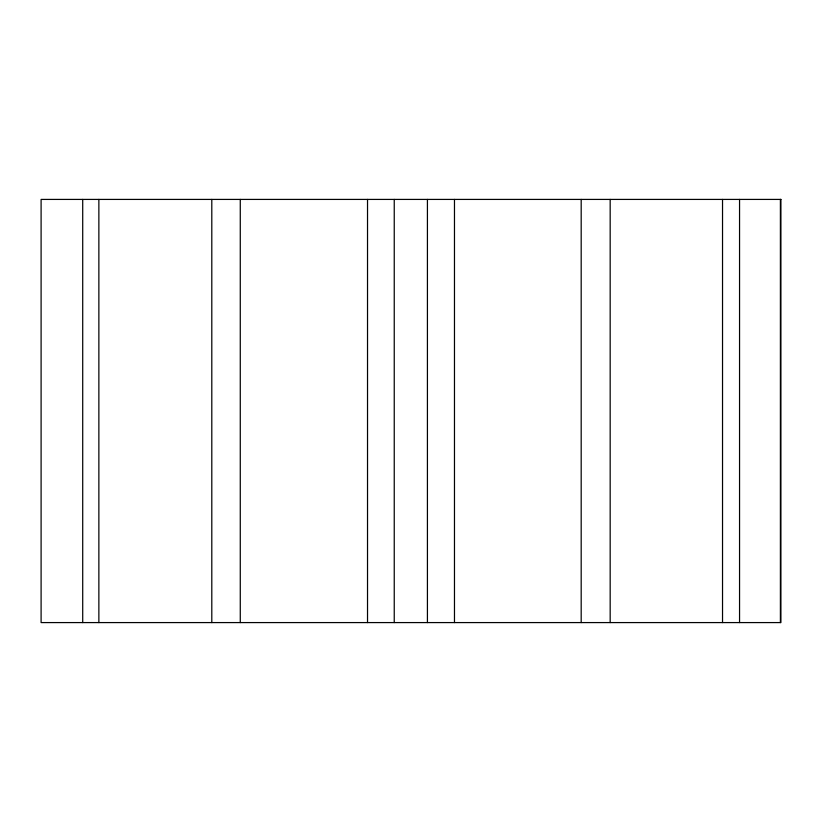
<?xml version="1.0" encoding="UTF-8"?>
<svg xmlns="http://www.w3.org/2000/svg" width="822" height="822" viewBox="0 0 822 822"><rect width="100%" height="100%" fill="white"/><g stroke="black" fill="none" stroke-linecap="round" stroke-linejoin="round"><path stroke-width="1.23" d="M780.397 199.417L780.397 622.583M739.553 199.417L739.553 622.583M722.528 199.417L722.528 622.583M610.171 199.417L610.171 622.583M581.185 199.417L581.185 622.583M454.474 199.417L454.474 622.583M427.419 199.417L427.419 622.583M394.241 199.417L394.241 622.583M367.526 199.417L367.526 622.583M240.271 199.417L240.271 622.583M211.799 199.417L211.799 622.583M98.866 199.417L98.866 622.583M82.714 199.417L82.714 622.583M780.9 199.417L41.1 199.417L41.1 622.583L780.9 622.583L780.9 199.417"/></g></svg>
